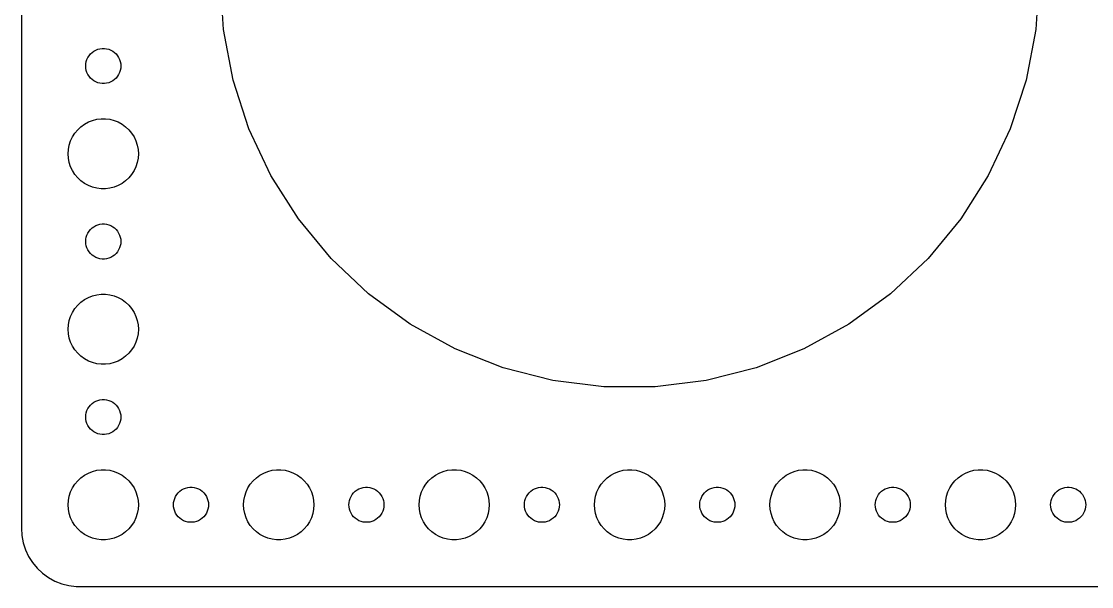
# Model space of a CAD drawing. Header units: metres. Extents: x -127 to 127, y 62 to 280.
# Drawn here: x -127 to -35.5, y 176 to 224.3 of the extents above; entities that cross this region are included whole.
import ezdxf

# ---------------------------------------------------------------- set-up
doc = ezdxf.new("R2010")
doc.units = ezdxf.units.M

msp = doc.modelspace()

# ---------------------------------------------------------------- linework, layer by layer
for p, q in [((-127, 275), (-127, 181)), ((-109.724, 223.613), (-110, 228)), ((-40, 228), (-40.276, 223.613)), ((-108.9, 219.296), (-109.724, 223.613)), ((-40.276, 223.613), (-41.0996, 219.296)), ((-121.214, 221.382), (-121.093, 221.527)), ((-121.093, 221.527), (-120.956, 221.656)), ((-120.956, 221.656), (-120.804, 221.766)), ((-120.804, 221.766), (-120.639, 221.857)), ((-120.639, 221.857), (-120.464, 221.927)), ((-120.464, 221.927), (-120.281, 221.973)), ((-120.281, 221.973), (-120.094, 221.997)), ((-120.094, 221.997), (-119.906, 221.997)), ((-119.906, 221.997), (-119.719, 221.973)), ((-119.719, 221.973), (-119.536, 221.927)), ((-119.536, 221.927), (-119.361, 221.857)), ((-119.361, 221.857), (-119.196, 221.766)), ((-119.196, 221.766), (-119.044, 221.656)), ((-119.044, 221.656), (-118.907, 221.527)), ((-118.907, 221.527), (-118.786, 221.382)), ((-121.5, 220.5), (-121.488, 220.688)), ((-121.488, 220.688), (-121.453, 220.873)), ((-121.453, 220.873), (-121.395, 221.052)), ((-121.395, 221.052), (-121.314, 221.223)), ((-121.314, 221.223), (-121.214, 221.382)), ((-118.786, 221.382), (-118.686, 221.223)), ((-118.686, 221.223), (-118.605, 221.052)), ((-118.605, 221.052), (-118.547, 220.873)), ((-118.547, 220.873), (-118.512, 220.688)), ((-118.512, 220.688), (-118.5, 220.5)), ((-121.488, 220.312), (-121.5, 220.5)), ((-121.453, 220.127), (-121.488, 220.312)), ((-121.395, 219.948), (-121.453, 220.127)), ((-121.314, 219.777), (-121.395, 219.948)), ((-121.214, 219.618), (-121.314, 219.777)), ((-121.093, 219.473), (-121.214, 219.618)), ((-118.786, 219.618), (-118.907, 219.473)), ((-118.686, 219.777), (-118.786, 219.618)), ((-118.605, 219.948), (-118.686, 219.777)), ((-118.547, 220.127), (-118.605, 219.948)), ((-118.512, 220.312), (-118.547, 220.127)), ((-118.5, 220.5), (-118.512, 220.312)), ((-120.956, 219.344), (-121.093, 219.473)), ((-120.804, 219.234), (-120.956, 219.344)), ((-120.639, 219.143), (-120.804, 219.234)), ((-120.464, 219.073), (-120.639, 219.143)), ((-120.281, 219.027), (-120.464, 219.073)), ((-120.094, 219.003), (-120.281, 219.027)), ((-119.906, 219.003), (-120.094, 219.003)), ((-119.719, 219.027), (-119.906, 219.003)), ((-119.536, 219.073), (-119.719, 219.027)), ((-119.361, 219.143), (-119.536, 219.073)), ((-119.196, 219.234), (-119.361, 219.143)), ((-119.044, 219.344), (-119.196, 219.234)), ((-118.907, 219.473), (-119.044, 219.344)), ((-107.542, 215.116), (-108.9, 219.296)), ((-41.0996, 219.296), (-42.4578, 215.116)), ((-120.927, 215.853), (-120.562, 215.947)), ((-120.562, 215.947), (-120.188, 215.994)), ((-120.188, 215.994), (-119.812, 215.994)), ((-119.812, 215.994), (-119.438, 215.947)), ((-119.438, 215.947), (-119.073, 215.853)), ((-122.427, 214.763), (-122.187, 215.054)), ((-122.187, 215.054), (-121.912, 215.312)), ((-121.912, 215.312), (-121.607, 215.533)), ((-121.607, 215.533), (-121.277, 215.714)), ((-121.277, 215.714), (-120.927, 215.853)), ((-119.073, 215.853), (-118.723, 215.714)), ((-118.723, 215.714), (-118.393, 215.533)), ((-118.393, 215.533), (-118.088, 215.312)), ((-118.088, 215.312), (-117.813, 215.054)), ((-117.813, 215.054), (-117.573, 214.763)), ((-105.671, 211.139), (-107.542, 215.116)), ((-42.4578, 215.116), (-44.3293, 211.139)), ((-122.789, 214.104), (-122.629, 214.445)), ((-122.629, 214.445), (-122.427, 214.763)), ((-117.573, 214.763), (-117.371, 214.445)), ((-117.371, 214.445), (-117.211, 214.104)), ((-123, 213), (-122.976, 213.376)), ((-122.976, 213.376), (-122.906, 213.746)), ((-122.906, 213.746), (-122.789, 214.104)), ((-117.211, 214.104), (-117.094, 213.746)), ((-117.094, 213.746), (-117.024, 213.376)), ((-117.024, 213.376), (-117, 213)), ((-122.976, 212.624), (-123, 213)), ((-122.906, 212.254), (-122.976, 212.624)), ((-117.024, 212.624), (-117.094, 212.254)), ((-117, 213), (-117.024, 212.624)), ((-122.789, 211.896), (-122.906, 212.254)), ((-122.629, 211.555), (-122.789, 211.896)), ((-122.427, 211.237), (-122.629, 211.555)), ((-117.371, 211.555), (-117.573, 211.237)), ((-117.211, 211.896), (-117.371, 211.555)), ((-117.094, 212.254), (-117.211, 211.896)), ((-122.187, 210.946), (-122.427, 211.237)), ((-121.912, 210.688), (-122.187, 210.946)), ((-121.607, 210.467), (-121.912, 210.688)), ((-121.277, 210.286), (-121.607, 210.467)), ((-118.393, 210.467), (-118.723, 210.286)), ((-118.088, 210.688), (-118.393, 210.467)), ((-117.813, 210.946), (-118.088, 210.688)), ((-117.573, 211.237), (-117.813, 210.946)), ((-103.316, 207.428), (-105.671, 211.139)), ((-44.3293, 211.139), (-46.6844, 207.428)), ((-120.927, 210.147), (-121.277, 210.286)), ((-120.562, 210.053), (-120.927, 210.147)), ((-120.188, 210.006), (-120.562, 210.053)), ((-119.812, 210.006), (-120.188, 210.006)), ((-119.438, 210.053), (-119.812, 210.006)), ((-119.073, 210.147), (-119.438, 210.053)), ((-118.723, 210.286), (-119.073, 210.147)), ((-120.804, 206.766), (-120.639, 206.857)), ((-120.639, 206.857), (-120.464, 206.927)), ((-120.464, 206.927), (-120.281, 206.973)), ((-120.281, 206.973), (-120.094, 206.997)), ((-120.094, 206.997), (-119.906, 206.997)), ((-119.906, 206.997), (-119.719, 206.973)), ((-119.719, 206.973), (-119.536, 206.927)), ((-119.536, 206.927), (-119.361, 206.857)), ((-119.361, 206.857), (-119.196, 206.766)), ((-100.514, 204.041), (-103.316, 207.428)), ((-46.6844, 207.428), (-49.4861, 204.041)), ((-121.453, 205.873), (-121.395, 206.052)), ((-121.395, 206.052), (-121.314, 206.223)), ((-121.314, 206.223), (-121.214, 206.382)), ((-121.214, 206.382), (-121.093, 206.527)), ((-121.093, 206.527), (-120.956, 206.656)), ((-120.956, 206.656), (-120.804, 206.766)), ((-119.196, 206.766), (-119.044, 206.656)), ((-119.044, 206.656), (-118.907, 206.527)), ((-118.907, 206.527), (-118.786, 206.382)), ((-118.786, 206.382), (-118.686, 206.223)), ((-118.686, 206.223), (-118.605, 206.052)), ((-118.605, 206.052), (-118.547, 205.873)), ((-121.5, 205.5), (-121.488, 205.688)), ((-121.488, 205.312), (-121.5, 205.5)), ((-121.488, 205.688), (-121.453, 205.873)), ((-121.453, 205.127), (-121.488, 205.312)), ((-121.395, 204.948), (-121.453, 205.127)), ((-118.547, 205.127), (-118.605, 204.948)), ((-118.547, 205.873), (-118.512, 205.688)), ((-118.512, 205.312), (-118.547, 205.127)), ((-118.512, 205.688), (-118.5, 205.5)), ((-118.5, 205.5), (-118.512, 205.312)), ((-121.314, 204.777), (-121.395, 204.948)), ((-121.214, 204.618), (-121.314, 204.777)), ((-121.093, 204.473), (-121.214, 204.618)), ((-120.956, 204.344), (-121.093, 204.473)), ((-120.804, 204.234), (-120.956, 204.344)), ((-120.639, 204.143), (-120.804, 204.234)), ((-120.464, 204.073), (-120.639, 204.143)), ((-120.281, 204.027), (-120.464, 204.073)), ((-119.536, 204.073), (-119.719, 204.027)), ((-119.361, 204.143), (-119.536, 204.073)), ((-119.196, 204.234), (-119.361, 204.143)), ((-119.044, 204.344), (-119.196, 204.234)), ((-118.907, 204.473), (-119.044, 204.344)), ((-118.786, 204.618), (-118.907, 204.473)), ((-118.686, 204.777), (-118.786, 204.618)), ((-118.605, 204.948), (-118.686, 204.777)), ((-120.094, 204.003), (-120.281, 204.027)), ((-119.906, 204.003), (-120.094, 204.003)), ((-119.719, 204.027), (-119.906, 204.003)), ((-97.3098, 201.032), (-100.514, 204.041)), ((-49.4861, 204.041), (-52.6902, 201.032)), ((-121.912, 200.312), (-121.607, 200.533)), ((-121.607, 200.533), (-121.277, 200.714)), ((-121.277, 200.714), (-120.927, 200.853)), ((-120.927, 200.853), (-120.562, 200.947)), ((-120.562, 200.947), (-120.188, 200.994)), ((-120.188, 200.994), (-119.812, 200.994)), ((-119.812, 200.994), (-119.438, 200.947)), ((-119.438, 200.947), (-119.073, 200.853)), ((-119.073, 200.853), (-118.723, 200.714)), ((-118.723, 200.714), (-118.393, 200.533)), ((-118.393, 200.533), (-118.088, 200.312)), ((-93.7539, 198.449), (-97.3098, 201.032)), ((-52.6902, 201.032), (-56.2461, 198.449)), ((-122.629, 199.445), (-122.427, 199.763)), ((-122.427, 199.763), (-122.187, 200.054)), ((-122.187, 200.054), (-121.912, 200.312)), ((-118.088, 200.312), (-117.813, 200.054)), ((-117.813, 200.054), (-117.573, 199.763)), ((-117.573, 199.763), (-117.371, 199.445)), ((-122.976, 198.376), (-122.906, 198.746)), ((-122.906, 198.746), (-122.789, 199.104)), ((-122.789, 199.104), (-122.629, 199.445)), ((-117.371, 199.445), (-117.211, 199.104)), ((-117.211, 199.104), (-117.094, 198.746)), ((-117.094, 198.746), (-117.024, 198.376)), ((-123, 198), (-122.976, 198.376)), ((-122.976, 197.624), (-123, 198)), ((-117.024, 198.376), (-117, 198)), ((-117, 198), (-117.024, 197.624)), ((-89.9023, 196.331), (-93.7539, 198.449)), ((-56.2461, 198.449), (-60.0977, 196.331)), ((-122.906, 197.254), (-122.976, 197.624)), ((-122.789, 196.896), (-122.906, 197.254)), ((-122.629, 196.555), (-122.789, 196.896)), ((-117.211, 196.896), (-117.371, 196.555)), ((-117.094, 197.254), (-117.211, 196.896)), ((-117.024, 197.624), (-117.094, 197.254)), ((-122.427, 196.237), (-122.629, 196.555)), ((-122.187, 195.946), (-122.427, 196.237)), ((-121.912, 195.688), (-122.187, 195.946)), ((-117.813, 195.946), (-118.088, 195.688)), ((-117.573, 196.237), (-117.813, 195.946)), ((-117.371, 196.555), (-117.573, 196.237)), ((-85.8156, 194.713), (-89.9023, 196.331)), ((-60.0977, 196.331), (-64.1844, 194.713)), ((-121.607, 195.467), (-121.912, 195.688)), ((-121.277, 195.286), (-121.607, 195.467)), ((-120.927, 195.147), (-121.277, 195.286)), ((-120.562, 195.053), (-120.927, 195.147)), ((-120.188, 195.006), (-120.562, 195.053)), ((-119.812, 195.006), (-120.188, 195.006)), ((-119.438, 195.053), (-119.812, 195.006)), ((-119.073, 195.147), (-119.438, 195.053)), ((-118.723, 195.286), (-119.073, 195.147)), ((-118.393, 195.467), (-118.723, 195.286)), ((-118.088, 195.688), (-118.393, 195.467)), ((-81.5583, 193.62), (-85.8156, 194.713)), ((-64.1844, 194.713), (-68.4417, 193.62)), ((-77.1977, 193.069), (-81.5583, 193.62)), ((-72.8023, 193.069), (-77.1977, 193.069)), ((-68.4417, 193.62), (-72.8023, 193.069)), ((-121.314, 191.223), (-121.214, 191.382)), ((-121.214, 191.382), (-121.093, 191.527)), ((-121.093, 191.527), (-120.956, 191.656)), ((-120.956, 191.656), (-120.804, 191.766)), ((-120.804, 191.766), (-120.639, 191.857)), ((-120.639, 191.857), (-120.464, 191.927)), ((-120.464, 191.927), (-120.281, 191.973)), ((-120.281, 191.973), (-120.094, 191.997)), ((-120.094, 191.997), (-119.906, 191.997)), ((-119.906, 191.997), (-119.719, 191.973)), ((-119.719, 191.973), (-119.536, 191.927)), ((-119.536, 191.927), (-119.361, 191.857)), ((-119.361, 191.857), (-119.196, 191.766)), ((-119.196, 191.766), (-119.044, 191.656)), ((-119.044, 191.656), (-118.907, 191.527)), ((-118.907, 191.527), (-118.786, 191.382)), ((-118.786, 191.382), (-118.686, 191.223)), ((-121.5, 190.5), (-121.488, 190.688)), ((-121.488, 190.312), (-121.5, 190.5)), ((-121.488, 190.688), (-121.453, 190.873)), ((-121.453, 190.873), (-121.395, 191.052)), ((-121.395, 191.052), (-121.314, 191.223)), ((-118.686, 191.223), (-118.605, 191.052)), ((-118.605, 191.052), (-118.547, 190.873)), ((-118.547, 190.873), (-118.512, 190.688)), ((-118.512, 190.688), (-118.5, 190.5)), ((-118.5, 190.5), (-118.512, 190.312)), ((-121.453, 190.127), (-121.488, 190.312)), ((-121.395, 189.948), (-121.453, 190.127)), ((-121.314, 189.777), (-121.395, 189.948)), ((-121.214, 189.618), (-121.314, 189.777)), ((-121.093, 189.473), (-121.214, 189.618)), ((-120.956, 189.344), (-121.093, 189.473)), ((-118.907, 189.473), (-119.044, 189.344)), ((-118.786, 189.618), (-118.907, 189.473)), ((-118.686, 189.777), (-118.786, 189.618)), ((-118.605, 189.948), (-118.686, 189.777)), ((-118.547, 190.127), (-118.605, 189.948)), ((-118.512, 190.312), (-118.547, 190.127)), ((-120.804, 189.234), (-120.956, 189.344)), ((-120.639, 189.143), (-120.804, 189.234)), ((-120.464, 189.073), (-120.639, 189.143)), ((-120.281, 189.027), (-120.464, 189.073)), ((-120.094, 189.003), (-120.281, 189.027)), ((-119.906, 189.003), (-120.094, 189.003)), ((-119.719, 189.027), (-119.906, 189.003)), ((-119.536, 189.073), (-119.719, 189.027)), ((-119.361, 189.143), (-119.536, 189.073)), ((-119.196, 189.234), (-119.361, 189.143)), ((-119.044, 189.344), (-119.196, 189.234)), ((-121.277, 185.714), (-120.927, 185.853)), ((-120.927, 185.853), (-120.562, 185.947)), ((-120.562, 185.947), (-120.188, 185.994)), ((-120.188, 185.994), (-119.812, 185.994)), ((-119.812, 185.994), (-119.438, 185.947)), ((-119.438, 185.947), (-119.073, 185.853)), ((-119.073, 185.853), (-118.723, 185.714)), ((-106.277, 185.714), (-105.927, 185.853)), ((-105.927, 185.853), (-105.562, 185.947)), ((-105.562, 185.947), (-105.188, 185.994)), ((-105.188, 185.994), (-104.812, 185.994)), ((-104.812, 185.994), (-104.438, 185.947)), ((-104.438, 185.947), (-104.073, 185.853)), ((-104.073, 185.853), (-103.723, 185.714)), ((-91.2773, 185.714), (-90.927, 185.853)), ((-90.927, 185.853), (-90.5621, 185.947)), ((-90.5621, 185.947), (-90.1884, 185.994)), ((-90.1884, 185.994), (-89.8116, 185.994)), ((-89.8116, 185.994), (-89.4379, 185.947)), ((-89.4379, 185.947), (-89.073, 185.853)), ((-89.073, 185.853), (-88.7227, 185.714)), ((-76.2773, 185.714), (-75.927, 185.853)), ((-75.927, 185.853), (-75.5621, 185.947)), ((-75.5621, 185.947), (-75.1884, 185.994)), ((-75.1884, 185.994), (-74.8116, 185.994)), ((-74.8116, 185.994), (-74.4379, 185.947)), ((-74.4379, 185.947), (-74.073, 185.853)), ((-74.073, 185.853), (-73.7227, 185.714)), ((-61.2773, 185.714), (-60.927, 185.853)), ((-60.927, 185.853), (-60.5621, 185.947)), ((-60.5621, 185.947), (-60.1884, 185.994)), ((-60.1884, 185.994), (-59.8116, 185.994)), ((-59.8116, 185.994), (-59.4379, 185.947)), ((-59.4379, 185.947), (-59.0729, 185.853)), ((-59.0729, 185.853), (-58.7227, 185.714)), ((-46.2773, 185.714), (-45.927, 185.853)), ((-45.927, 185.853), (-45.5621, 185.947)), ((-45.5621, 185.947), (-45.1884, 185.994)), ((-45.1884, 185.994), (-44.8116, 185.994)), ((-44.8116, 185.994), (-44.4379, 185.947)), ((-44.4379, 185.947), (-44.0729, 185.853)), ((-44.0729, 185.853), (-43.7227, 185.714)), ((-122.427, 184.763), (-122.187, 185.054)), ((-122.187, 185.054), (-121.912, 185.312)), ((-121.912, 185.312), (-121.607, 185.533)), ((-121.607, 185.533), (-121.277, 185.714)), ((-118.723, 185.714), (-118.393, 185.533)), ((-118.393, 185.533), (-118.088, 185.312)), ((-118.088, 185.312), (-117.813, 185.054)), ((-117.813, 185.054), (-117.573, 184.763)), ((-107.427, 184.763), (-107.187, 185.054)), ((-107.187, 185.054), (-106.912, 185.312)), ((-106.912, 185.312), (-106.607, 185.533)), ((-106.607, 185.533), (-106.277, 185.714)), ((-103.723, 185.714), (-103.393, 185.533)), ((-103.393, 185.533), (-103.088, 185.312)), ((-103.088, 185.312), (-102.813, 185.054)), ((-102.813, 185.054), (-102.573, 184.763)), ((-92.427, 184.763), (-92.1869, 185.054)), ((-92.1869, 185.054), (-91.9123, 185.312)), ((-91.9123, 185.312), (-91.6075, 185.533)), ((-91.6075, 185.533), (-91.2773, 185.714)), ((-88.7227, 185.714), (-88.3925, 185.533)), ((-88.3925, 185.533), (-88.0877, 185.312)), ((-88.0877, 185.312), (-87.8131, 185.054)), ((-87.8131, 185.054), (-87.573, 184.763)), ((-77.427, 184.763), (-77.1869, 185.054)), ((-77.1869, 185.054), (-76.9123, 185.312)), ((-76.9123, 185.312), (-76.6075, 185.533)), ((-76.6075, 185.533), (-76.2773, 185.714)), ((-73.7227, 185.714), (-73.3925, 185.533)), ((-73.3925, 185.533), (-73.0877, 185.312)), ((-73.0877, 185.312), (-72.8131, 185.054)), ((-72.8131, 185.054), (-72.573, 184.763)), ((-62.427, 184.763), (-62.1869, 185.054)), ((-62.1869, 185.054), (-61.9123, 185.312)), ((-61.9123, 185.312), (-61.6075, 185.533)), ((-61.6075, 185.533), (-61.2773, 185.714)), ((-58.7227, 185.714), (-58.3925, 185.533)), ((-58.3925, 185.533), (-58.0877, 185.312)), ((-58.0877, 185.312), (-57.8131, 185.054)), ((-57.8131, 185.054), (-57.5729, 184.763)), ((-47.427, 184.763), (-47.1869, 185.054)), ((-47.1869, 185.054), (-46.9123, 185.312)), ((-46.9123, 185.312), (-46.6075, 185.533)), ((-46.6075, 185.533), (-46.2773, 185.714)), ((-43.7227, 185.714), (-43.3925, 185.533)), ((-43.3925, 185.533), (-43.0877, 185.312)), ((-43.0877, 185.312), (-42.8131, 185.054)), ((-42.8131, 185.054), (-42.5729, 184.763)), ((-122.906, 183.746), (-122.789, 184.104)), ((-122.789, 184.104), (-122.629, 184.445)), ((-122.629, 184.445), (-122.427, 184.763)), ((-117.573, 184.763), (-117.371, 184.445)), ((-117.371, 184.445), (-117.211, 184.104)), ((-117.211, 184.104), (-117.094, 183.746)), ((-113.714, 183.882), (-113.593, 184.027)), ((-113.593, 184.027), (-113.456, 184.156)), ((-113.456, 184.156), (-113.304, 184.266)), ((-113.304, 184.266), (-113.139, 184.357)), ((-113.139, 184.357), (-112.964, 184.427)), ((-112.964, 184.427), (-112.781, 184.473)), ((-112.781, 184.473), (-112.594, 184.497)), ((-112.594, 184.497), (-112.406, 184.497)), ((-112.406, 184.497), (-112.219, 184.473)), ((-112.219, 184.473), (-112.036, 184.427)), ((-112.036, 184.427), (-111.861, 184.357)), ((-111.861, 184.357), (-111.696, 184.266)), ((-111.696, 184.266), (-111.544, 184.156)), ((-111.544, 184.156), (-111.407, 184.027)), ((-111.407, 184.027), (-111.286, 183.882)), ((-107.906, 183.746), (-107.789, 184.104)), ((-107.789, 184.104), (-107.629, 184.445)), ((-107.629, 184.445), (-107.427, 184.763)), ((-102.573, 184.763), (-102.371, 184.445)), ((-102.371, 184.445), (-102.211, 184.104)), ((-102.211, 184.104), (-102.094, 183.746)), ((-98.7135, 183.882), (-98.5934, 184.027)), ((-98.5934, 184.027), (-98.4561, 184.156)), ((-98.4561, 184.156), (-98.3037, 184.266)), ((-98.3037, 184.266), (-98.1387, 184.357)), ((-98.1387, 184.357), (-97.9635, 184.427)), ((-97.9635, 184.427), (-97.7811, 184.473)), ((-97.7811, 184.473), (-97.5942, 184.497)), ((-97.5942, 184.497), (-97.4058, 184.497)), ((-97.4058, 184.497), (-97.2189, 184.473)), ((-97.2189, 184.473), (-97.0365, 184.427)), ((-97.0365, 184.427), (-96.8613, 184.357)), ((-96.8613, 184.357), (-96.6963, 184.266)), ((-96.6963, 184.266), (-96.5439, 184.156)), ((-96.5439, 184.156), (-96.4065, 184.027)), ((-96.4065, 184.027), (-96.2865, 183.882)), ((-92.9057, 183.746), (-92.7893, 184.104)), ((-92.7893, 184.104), (-92.6289, 184.445)), ((-92.6289, 184.445), (-92.427, 184.763)), ((-87.573, 184.763), (-87.3711, 184.445)), ((-87.3711, 184.445), (-87.2107, 184.104)), ((-87.2107, 184.104), (-87.0943, 183.746)), ((-83.7135, 183.882), (-83.5934, 184.027)), ((-83.5934, 184.027), (-83.4561, 184.156)), ((-83.4561, 184.156), (-83.3037, 184.266)), ((-83.3037, 184.266), (-83.1387, 184.357)), ((-83.1387, 184.357), (-82.9635, 184.427)), ((-82.9635, 184.427), (-82.7811, 184.473)), ((-82.7811, 184.473), (-82.5942, 184.497)), ((-82.5942, 184.497), (-82.4058, 184.497)), ((-82.4058, 184.497), (-82.2189, 184.473)), ((-82.2189, 184.473), (-82.0365, 184.427)), ((-82.0365, 184.427), (-81.8613, 184.357)), ((-81.8613, 184.357), (-81.6963, 184.266)), ((-81.6963, 184.266), (-81.5439, 184.156)), ((-81.5439, 184.156), (-81.4065, 184.027)), ((-81.4065, 184.027), (-81.2865, 183.882)), ((-77.9057, 183.746), (-77.7893, 184.104)), ((-77.7893, 184.104), (-77.6289, 184.445)), ((-77.6289, 184.445), (-77.427, 184.763)), ((-72.573, 184.763), (-72.3711, 184.445)), ((-72.3711, 184.445), (-72.2107, 184.104)), ((-72.2107, 184.104), (-72.0943, 183.746)), ((-68.7135, 183.882), (-68.5934, 184.027)), ((-68.5934, 184.027), (-68.4561, 184.156)), ((-68.4561, 184.156), (-68.3037, 184.266)), ((-68.3037, 184.266), (-68.1387, 184.357)), ((-68.1387, 184.357), (-67.9635, 184.427)), ((-67.9635, 184.427), (-67.7811, 184.473)), ((-67.7811, 184.473), (-67.5942, 184.497)), ((-67.5942, 184.497), (-67.4058, 184.497)), ((-67.4058, 184.497), (-67.2189, 184.473)), ((-67.2189, 184.473), (-67.0365, 184.427)), ((-67.0365, 184.427), (-66.8613, 184.357)), ((-66.8613, 184.357), (-66.6963, 184.266)), ((-66.6963, 184.266), (-66.5439, 184.156)), ((-66.5439, 184.156), (-66.4065, 184.027)), ((-66.4065, 184.027), (-66.2865, 183.882)), ((-62.9057, 183.746), (-62.7893, 184.104)), ((-62.7893, 184.104), (-62.6289, 184.445)), ((-62.6289, 184.445), (-62.427, 184.763)), ((-57.5729, 184.763), (-57.3711, 184.445)), ((-57.3711, 184.445), (-57.2107, 184.104)), ((-57.2107, 184.104), (-57.0942, 183.746)), ((-53.7135, 183.882), (-53.5934, 184.027)), ((-53.5934, 184.027), (-53.4561, 184.156)), ((-53.4561, 184.156), (-53.3037, 184.266)), ((-53.3037, 184.266), (-53.1387, 184.357)), ((-53.1387, 184.357), (-52.9635, 184.427)), ((-52.9635, 184.427), (-52.7811, 184.473)), ((-52.7811, 184.473), (-52.5942, 184.497)), ((-52.5942, 184.497), (-52.4058, 184.497)), ((-52.4058, 184.497), (-52.2189, 184.473)), ((-52.2189, 184.473), (-52.0365, 184.427)), ((-52.0365, 184.427), (-51.8613, 184.357)), ((-51.8613, 184.357), (-51.6963, 184.266)), ((-51.6963, 184.266), (-51.5439, 184.156)), ((-51.5439, 184.156), (-51.4065, 184.027)), ((-51.4065, 184.027), (-51.2865, 183.882)), ((-47.9057, 183.746), (-47.7893, 184.104)), ((-47.7893, 184.104), (-47.6289, 184.445)), ((-47.6289, 184.445), (-47.427, 184.763)), ((-42.5729, 184.763), (-42.3711, 184.445)), ((-42.3711, 184.445), (-42.2107, 184.104)), ((-42.2107, 184.104), (-42.0942, 183.746)), ((-38.7135, 183.882), (-38.5934, 184.027)), ((-38.5934, 184.027), (-38.4561, 184.156)), ((-38.4561, 184.156), (-38.3037, 184.266)), ((-38.3037, 184.266), (-38.1387, 184.357)), ((-38.1387, 184.357), (-37.9635, 184.427)), ((-37.9635, 184.427), (-37.7811, 184.473)), ((-37.7811, 184.473), (-37.5942, 184.497)), ((-37.5942, 184.497), (-37.4058, 184.497)), ((-37.4058, 184.497), (-37.2189, 184.473)), ((-37.2189, 184.473), (-37.0365, 184.427)), ((-37.0365, 184.427), (-36.8613, 184.357)), ((-36.8613, 184.357), (-36.6963, 184.266)), ((-36.6963, 184.266), (-36.5439, 184.156)), ((-36.5439, 184.156), (-36.4065, 184.027)), ((-36.4065, 184.027), (-36.2865, 183.882)), ((-123, 183), (-122.976, 183.376)), ((-122.976, 182.624), (-123, 183)), ((-122.976, 183.376), (-122.906, 183.746)), ((-117.094, 183.746), (-117.024, 183.376)), ((-117.024, 183.376), (-117, 183)), ((-117, 183), (-117.024, 182.624)), ((-114, 183), (-113.988, 183.188)), ((-113.988, 182.812), (-114, 183)), ((-113.988, 183.188), (-113.953, 183.373)), ((-113.953, 183.373), (-113.895, 183.552)), ((-113.895, 183.552), (-113.814, 183.723)), ((-113.814, 183.723), (-113.714, 183.882)), ((-111.286, 183.882), (-111.186, 183.723)), ((-111.186, 183.723), (-111.105, 183.552)), ((-111.105, 183.552), (-111.047, 183.373)), ((-111.047, 183.373), (-111.012, 183.188)), ((-111.012, 183.188), (-111, 183)), ((-111, 183), (-111.012, 182.812)), ((-108, 183), (-107.976, 183.376)), ((-107.976, 182.624), (-108, 183)), ((-107.976, 183.376), (-107.906, 183.746)), ((-102.094, 183.746), (-102.024, 183.376)), ((-102.024, 183.376), (-102, 183)), ((-102, 183), (-102.024, 182.624)), ((-99, 183), (-98.9882, 183.188)), ((-98.9882, 182.812), (-99, 183)), ((-98.9882, 183.188), (-98.9529, 183.373)), ((-98.9529, 183.373), (-98.8947, 183.552)), ((-98.8947, 183.552), (-98.8145, 183.723)), ((-98.8145, 183.723), (-98.7135, 183.882)), ((-96.2865, 183.882), (-96.1855, 183.723)), ((-96.1855, 183.723), (-96.1053, 183.552)), ((-96.1053, 183.552), (-96.0471, 183.373)), ((-96.0471, 183.373), (-96.0118, 183.188)), ((-96.0118, 183.188), (-96, 183)), ((-96, 183), (-96.0118, 182.812)), ((-93, 183), (-92.9763, 183.376)), ((-92.9763, 182.624), (-93, 183)), ((-92.9763, 183.376), (-92.9057, 183.746)), ((-87.0943, 183.746), (-87.0237, 183.376)), ((-87.0237, 183.376), (-87, 183)), ((-87, 183), (-87.0237, 182.624)), ((-84, 183), (-83.9882, 183.188)), ((-83.9882, 182.812), (-84, 183)), ((-83.9882, 183.188), (-83.9529, 183.373)), ((-83.9529, 183.373), (-83.8947, 183.552)), ((-83.8947, 183.552), (-83.8145, 183.723)), ((-83.8145, 183.723), (-83.7135, 183.882)), ((-81.2865, 183.882), (-81.1855, 183.723)), ((-81.1855, 183.723), (-81.1053, 183.552)), ((-81.1053, 183.552), (-81.0471, 183.373)), ((-81.0471, 183.373), (-81.0118, 183.188)), ((-81.0118, 183.188), (-81, 183)), ((-81, 183), (-81.0118, 182.812)), ((-78, 183), (-77.9763, 183.376)), ((-77.9763, 182.624), (-78, 183)), ((-77.9763, 183.376), (-77.9057, 183.746)), ((-72.0943, 183.746), (-72.0237, 183.376)), ((-72.0237, 183.376), (-72, 183)), ((-72, 183), (-72.0237, 182.624)), ((-69, 183), (-68.9882, 183.188)), ((-68.9882, 182.812), (-69, 183)), ((-68.9882, 183.188), (-68.9529, 183.373)), ((-68.9529, 183.373), (-68.8947, 183.552)), ((-68.8947, 183.552), (-68.8145, 183.723)), ((-68.8145, 183.723), (-68.7135, 183.882)), ((-66.2865, 183.882), (-66.1855, 183.723)), ((-66.1855, 183.723), (-66.1053, 183.552)), ((-66.1053, 183.552), (-66.0471, 183.373)), ((-66.0471, 183.373), (-66.0118, 183.188)), ((-66.0118, 183.188), (-66, 183)), ((-66, 183), (-66.0118, 182.812)), ((-63, 183), (-62.9763, 183.376)), ((-62.9763, 182.624), (-63, 183)), ((-62.9763, 183.376), (-62.9057, 183.746)), ((-57.0942, 183.746), (-57.0237, 183.376)), ((-57.0237, 183.376), (-57, 183)), ((-57, 183), (-57.0237, 182.624)), ((-54, 183), (-53.9882, 183.188)), ((-53.9882, 182.812), (-54, 183)), ((-53.9882, 183.188), (-53.9529, 183.373)), ((-53.9529, 183.373), (-53.8947, 183.552)), ((-53.8947, 183.552), (-53.8145, 183.723)), ((-53.8145, 183.723), (-53.7135, 183.882)), ((-51.2865, 183.882), (-51.1855, 183.723)), ((-51.1855, 183.723), (-51.1053, 183.552)), ((-51.1053, 183.552), (-51.0471, 183.373)), ((-51.0471, 183.373), (-51.0118, 183.188)), ((-51.0118, 183.188), (-51, 183)), ((-51, 183), (-51.0118, 182.812)), ((-48, 183), (-47.9763, 183.376)), ((-47.9763, 182.624), (-48, 183)), ((-47.9763, 183.376), (-47.9057, 183.746)), ((-42.0942, 183.746), (-42.0237, 183.376)), ((-42.0237, 183.376), (-42, 183)), ((-42, 183), (-42.0237, 182.624)), ((-39, 183), (-38.9882, 183.188)), ((-38.9882, 182.812), (-39, 183)), ((-38.9882, 183.188), (-38.9529, 183.373)), ((-38.9529, 183.373), (-38.8947, 183.552)), ((-38.8947, 183.552), (-38.8145, 183.723)), ((-38.8145, 183.723), (-38.7135, 183.882)), ((-36.2865, 183.882), (-36.1855, 183.723)), ((-36.1855, 183.723), (-36.1053, 183.552)), ((-36.1053, 183.552), (-36.0471, 183.373)), ((-36.0471, 183.373), (-36.0118, 183.188)), ((-36.0118, 183.188), (-36, 183)), ((-36, 183), (-36.0118, 182.812)), ((-122.906, 182.254), (-122.976, 182.624)), ((-122.789, 181.896), (-122.906, 182.254)), ((-117.094, 182.254), (-117.211, 181.896)), ((-117.024, 182.624), (-117.094, 182.254)), ((-113.953, 182.627), (-113.988, 182.812)), ((-113.895, 182.448), (-113.953, 182.627)), ((-113.814, 182.277), (-113.895, 182.448)), ((-113.714, 182.118), (-113.814, 182.277)), ((-113.593, 181.973), (-113.714, 182.118)), ((-111.286, 182.118), (-111.407, 181.973)), ((-111.186, 182.277), (-111.286, 182.118)), ((-111.105, 182.448), (-111.186, 182.277)), ((-111.047, 182.627), (-111.105, 182.448)), ((-111.012, 182.812), (-111.047, 182.627)), ((-107.906, 182.254), (-107.976, 182.624)), ((-107.789, 181.896), (-107.906, 182.254)), ((-102.094, 182.254), (-102.211, 181.896)), ((-102.024, 182.624), (-102.094, 182.254)), ((-98.9529, 182.627), (-98.9882, 182.812)), ((-98.8947, 182.448), (-98.9529, 182.627)), ((-98.8145, 182.277), (-98.8947, 182.448)), ((-98.7135, 182.118), (-98.8145, 182.277)), ((-98.5934, 181.973), (-98.7135, 182.118)), ((-96.2865, 182.118), (-96.4065, 181.973)), ((-96.1855, 182.277), (-96.2865, 182.118)), ((-96.1053, 182.448), (-96.1855, 182.277)), ((-96.0471, 182.627), (-96.1053, 182.448)), ((-96.0118, 182.812), (-96.0471, 182.627)), ((-92.9057, 182.254), (-92.9763, 182.624)), ((-92.7893, 181.896), (-92.9057, 182.254)), ((-87.0943, 182.254), (-87.2107, 181.896)), ((-87.0237, 182.624), (-87.0943, 182.254)), ((-83.9529, 182.627), (-83.9882, 182.812)), ((-83.8947, 182.448), (-83.9529, 182.627)), ((-83.8145, 182.277), (-83.8947, 182.448)), ((-83.7135, 182.118), (-83.8145, 182.277)), ((-83.5934, 181.973), (-83.7135, 182.118)), ((-81.2865, 182.118), (-81.4065, 181.973)), ((-81.1855, 182.277), (-81.2865, 182.118)), ((-81.1053, 182.448), (-81.1855, 182.277)), ((-81.0471, 182.627), (-81.1053, 182.448)), ((-81.0118, 182.812), (-81.0471, 182.627)), ((-77.9057, 182.254), (-77.9763, 182.624)), ((-77.7893, 181.896), (-77.9057, 182.254)), ((-72.0943, 182.254), (-72.2107, 181.896)), ((-72.0237, 182.624), (-72.0943, 182.254)), ((-68.9529, 182.627), (-68.9882, 182.812)), ((-68.8947, 182.448), (-68.9529, 182.627)), ((-68.8145, 182.277), (-68.8947, 182.448)), ((-68.7135, 182.118), (-68.8145, 182.277)), ((-68.5934, 181.973), (-68.7135, 182.118)), ((-66.2865, 182.118), (-66.4065, 181.973)), ((-66.1855, 182.277), (-66.2865, 182.118)), ((-66.1053, 182.448), (-66.1855, 182.277)), ((-66.0471, 182.627), (-66.1053, 182.448)), ((-66.0118, 182.812), (-66.0471, 182.627)), ((-62.9057, 182.254), (-62.9763, 182.624)), ((-62.7893, 181.896), (-62.9057, 182.254)), ((-57.0942, 182.254), (-57.2107, 181.896)), ((-57.0237, 182.624), (-57.0942, 182.254)), ((-53.9529, 182.627), (-53.9882, 182.812)), ((-53.8947, 182.448), (-53.9529, 182.627)), ((-53.8145, 182.277), (-53.8947, 182.448)), ((-53.7135, 182.118), (-53.8145, 182.277)), ((-53.5934, 181.973), (-53.7135, 182.118)), ((-51.2865, 182.118), (-51.4065, 181.973)), ((-51.1855, 182.277), (-51.2865, 182.118)), ((-51.1053, 182.448), (-51.1855, 182.277)), ((-51.0471, 182.627), (-51.1053, 182.448)), ((-51.0118, 182.812), (-51.0471, 182.627)), ((-47.9057, 182.254), (-47.9763, 182.624)), ((-47.7893, 181.896), (-47.9057, 182.254)), ((-42.0942, 182.254), (-42.2107, 181.896)), ((-42.0237, 182.624), (-42.0942, 182.254)), ((-38.9529, 182.627), (-38.9882, 182.812)), ((-38.8947, 182.448), (-38.9529, 182.627)), ((-38.8145, 182.277), (-38.8947, 182.448)), ((-38.7135, 182.118), (-38.8145, 182.277)), ((-38.5934, 181.973), (-38.7135, 182.118)), ((-36.2865, 182.118), (-36.4065, 181.973)), ((-36.1855, 182.277), (-36.2865, 182.118)), ((-36.1053, 182.448), (-36.1855, 182.277)), ((-36.0471, 182.627), (-36.1053, 182.448)), ((-36.0118, 182.812), (-36.0471, 182.627)), ((-122.629, 181.555), (-122.789, 181.896)), ((-122.427, 181.237), (-122.629, 181.555)), ((-122.187, 180.946), (-122.427, 181.237)), ((-117.573, 181.237), (-117.813, 180.946)), ((-117.371, 181.555), (-117.573, 181.237)), ((-117.211, 181.896), (-117.371, 181.555)), ((-113.456, 181.844), (-113.593, 181.973)), ((-113.304, 181.734), (-113.456, 181.844)), ((-113.139, 181.643), (-113.304, 181.734)), ((-112.964, 181.573), (-113.139, 181.643)), ((-112.781, 181.527), (-112.964, 181.573)), ((-112.594, 181.503), (-112.781, 181.527)), ((-112.406, 181.503), (-112.594, 181.503)), ((-112.219, 181.527), (-112.406, 181.503)), ((-112.036, 181.573), (-112.219, 181.527)), ((-111.861, 181.643), (-112.036, 181.573)), ((-111.696, 181.734), (-111.861, 181.643)), ((-111.544, 181.844), (-111.696, 181.734)), ((-111.407, 181.973), (-111.544, 181.844)), ((-107.629, 181.555), (-107.789, 181.896)), ((-107.427, 181.237), (-107.629, 181.555)), ((-107.187, 180.946), (-107.427, 181.237)), ((-102.573, 181.237), (-102.813, 180.946)), ((-102.371, 181.555), (-102.573, 181.237)), ((-102.211, 181.896), (-102.371, 181.555)), ((-98.4561, 181.844), (-98.5934, 181.973)), ((-98.3037, 181.734), (-98.4561, 181.844)), ((-98.1387, 181.643), (-98.3037, 181.734)), ((-97.9635, 181.573), (-98.1387, 181.643)), ((-97.7811, 181.527), (-97.9635, 181.573)), ((-97.5942, 181.503), (-97.7811, 181.527)), ((-97.4058, 181.503), (-97.5942, 181.503)), ((-97.2189, 181.527), (-97.4058, 181.503)), ((-97.0365, 181.573), (-97.2189, 181.527)), ((-96.8613, 181.643), (-97.0365, 181.573)), ((-96.6963, 181.734), (-96.8613, 181.643)), ((-96.5439, 181.844), (-96.6963, 181.734)), ((-96.4065, 181.973), (-96.5439, 181.844)), ((-92.6289, 181.555), (-92.7893, 181.896)), ((-92.427, 181.237), (-92.6289, 181.555)), ((-92.1869, 180.946), (-92.427, 181.237)), ((-87.573, 181.237), (-87.8131, 180.946)), ((-87.3711, 181.555), (-87.573, 181.237)), ((-87.2107, 181.896), (-87.3711, 181.555)), ((-83.4561, 181.844), (-83.5934, 181.973)), ((-83.3037, 181.734), (-83.4561, 181.844)), ((-83.1387, 181.643), (-83.3037, 181.734)), ((-82.9635, 181.573), (-83.1387, 181.643)), ((-82.7811, 181.527), (-82.9635, 181.573)), ((-82.5942, 181.503), (-82.7811, 181.527)), ((-82.4058, 181.503), (-82.5942, 181.503)), ((-82.2189, 181.527), (-82.4058, 181.503)), ((-82.0365, 181.573), (-82.2189, 181.527)), ((-81.8613, 181.643), (-82.0365, 181.573)), ((-81.6963, 181.734), (-81.8613, 181.643)), ((-81.5439, 181.844), (-81.6963, 181.734)), ((-81.4065, 181.973), (-81.5439, 181.844)), ((-77.6289, 181.555), (-77.7893, 181.896)), ((-77.427, 181.237), (-77.6289, 181.555)), ((-77.1869, 180.946), (-77.427, 181.237)), ((-72.573, 181.237), (-72.8131, 180.946)), ((-72.3711, 181.555), (-72.573, 181.237)), ((-72.2107, 181.896), (-72.3711, 181.555)), ((-68.4561, 181.844), (-68.5934, 181.973)), ((-68.3037, 181.734), (-68.4561, 181.844)), ((-68.1387, 181.643), (-68.3037, 181.734)), ((-67.9635, 181.573), (-68.1387, 181.643)), ((-67.7811, 181.527), (-67.9635, 181.573)), ((-67.5942, 181.503), (-67.7811, 181.527)), ((-67.4058, 181.503), (-67.5942, 181.503)), ((-67.2189, 181.527), (-67.4058, 181.503)), ((-67.0365, 181.573), (-67.2189, 181.527)), ((-66.8613, 181.643), (-67.0365, 181.573)), ((-66.6963, 181.734), (-66.8613, 181.643)), ((-66.5439, 181.844), (-66.6963, 181.734)), ((-66.4065, 181.973), (-66.5439, 181.844)), ((-62.6289, 181.555), (-62.7893, 181.896)), ((-62.427, 181.237), (-62.6289, 181.555)), ((-62.1869, 180.946), (-62.427, 181.237)), ((-57.5729, 181.237), (-57.8131, 180.946)), ((-57.3711, 181.555), (-57.5729, 181.237)), ((-57.2107, 181.896), (-57.3711, 181.555)), ((-53.4561, 181.844), (-53.5934, 181.973)), ((-53.3037, 181.734), (-53.4561, 181.844)), ((-53.1387, 181.643), (-53.3037, 181.734)), ((-52.9635, 181.573), (-53.1387, 181.643)), ((-52.7811, 181.527), (-52.9635, 181.573)), ((-52.5942, 181.503), (-52.7811, 181.527)), ((-52.4058, 181.503), (-52.5942, 181.503)), ((-52.2189, 181.527), (-52.4058, 181.503)), ((-52.0365, 181.573), (-52.2189, 181.527)), ((-51.8613, 181.643), (-52.0365, 181.573)), ((-51.6963, 181.734), (-51.8613, 181.643)), ((-51.5439, 181.844), (-51.6963, 181.734)), ((-51.4065, 181.973), (-51.5439, 181.844)), ((-47.6289, 181.555), (-47.7893, 181.896)), ((-47.427, 181.237), (-47.6289, 181.555)), ((-47.1869, 180.946), (-47.427, 181.237)), ((-42.5729, 181.237), (-42.8131, 180.946)), ((-42.3711, 181.555), (-42.5729, 181.237)), ((-42.2107, 181.896), (-42.3711, 181.555)), ((-38.4561, 181.844), (-38.5934, 181.973)), ((-38.3037, 181.734), (-38.4561, 181.844)), ((-38.1387, 181.643), (-38.3037, 181.734)), ((-37.9635, 181.573), (-38.1387, 181.643)), ((-37.7811, 181.527), (-37.9635, 181.573)), ((-37.5942, 181.503), (-37.7811, 181.527)), ((-37.4058, 181.503), (-37.5942, 181.503)), ((-37.2189, 181.527), (-37.4058, 181.503)), ((-37.0365, 181.573), (-37.2189, 181.527)), ((-36.8613, 181.643), (-37.0365, 181.573)), ((-36.6963, 181.734), (-36.8613, 181.643)), ((-36.5439, 181.844), (-36.6963, 181.734)), ((-36.4065, 181.973), (-36.5439, 181.844)), ((-127, 181), (-126.961, 180.373)), ((-126.961, 180.373), (-126.843, 179.757)), ((-121.912, 180.688), (-122.187, 180.946)), ((-121.607, 180.467), (-121.912, 180.688)), ((-121.277, 180.286), (-121.607, 180.467)), ((-120.927, 180.147), (-121.277, 180.286)), ((-118.723, 180.286), (-119.073, 180.147)), ((-118.393, 180.467), (-118.723, 180.286)), ((-118.088, 180.688), (-118.393, 180.467)), ((-117.813, 180.946), (-118.088, 180.688)), ((-106.912, 180.688), (-107.187, 180.946)), ((-106.607, 180.467), (-106.912, 180.688)), ((-106.277, 180.286), (-106.607, 180.467)), ((-105.927, 180.147), (-106.277, 180.286)), ((-103.723, 180.286), (-104.073, 180.147)), ((-103.393, 180.467), (-103.723, 180.286)), ((-103.088, 180.688), (-103.393, 180.467)), ((-102.813, 180.946), (-103.088, 180.688)), ((-91.9123, 180.688), (-92.1869, 180.946)), ((-91.6075, 180.467), (-91.9123, 180.688)), ((-91.2773, 180.286), (-91.6075, 180.467)), ((-90.927, 180.147), (-91.2773, 180.286)), ((-88.7227, 180.286), (-89.073, 180.147)), ((-88.3925, 180.467), (-88.7227, 180.286)), ((-88.0877, 180.688), (-88.3925, 180.467)), ((-87.8131, 180.946), (-88.0877, 180.688)), ((-76.9123, 180.688), (-77.1869, 180.946)), ((-76.6075, 180.467), (-76.9123, 180.688)), ((-76.2773, 180.286), (-76.6075, 180.467)), ((-75.927, 180.147), (-76.2773, 180.286)), ((-73.7227, 180.286), (-74.073, 180.147)), ((-73.3925, 180.467), (-73.7227, 180.286)), ((-73.0877, 180.688), (-73.3925, 180.467)), ((-72.8131, 180.946), (-73.0877, 180.688)), ((-61.9123, 180.688), (-62.1869, 180.946)), ((-61.6075, 180.467), (-61.9123, 180.688)), ((-61.2773, 180.286), (-61.6075, 180.467)), ((-60.927, 180.147), (-61.2773, 180.286)), ((-58.7227, 180.286), (-59.0729, 180.147)), ((-58.3925, 180.467), (-58.7227, 180.286)), ((-58.0877, 180.688), (-58.3925, 180.467)), ((-57.8131, 180.946), (-58.0877, 180.688)), ((-46.9123, 180.688), (-47.1869, 180.946)), ((-46.6075, 180.467), (-46.9123, 180.688)), ((-46.2773, 180.286), (-46.6075, 180.467)), ((-45.927, 180.147), (-46.2773, 180.286)), ((-43.7227, 180.286), (-44.0729, 180.147)), ((-43.3925, 180.467), (-43.7227, 180.286)), ((-43.0877, 180.688), (-43.3925, 180.467)), ((-42.8131, 180.946), (-43.0877, 180.688)), ((-126.843, 179.757), (-126.649, 179.159)), ((-120.562, 180.053), (-120.927, 180.147)), ((-120.188, 180.006), (-120.562, 180.053)), ((-119.812, 180.006), (-120.188, 180.006)), ((-119.438, 180.053), (-119.812, 180.006)), ((-119.073, 180.147), (-119.438, 180.053)), ((-105.562, 180.053), (-105.927, 180.147)), ((-105.188, 180.006), (-105.562, 180.053)), ((-104.812, 180.006), (-105.188, 180.006)), ((-104.438, 180.053), (-104.812, 180.006)), ((-104.073, 180.147), (-104.438, 180.053)), ((-90.5621, 180.053), (-90.927, 180.147)), ((-90.1884, 180.006), (-90.5621, 180.053)), ((-89.8116, 180.006), (-90.1884, 180.006)), ((-89.4379, 180.053), (-89.8116, 180.006)), ((-89.073, 180.147), (-89.4379, 180.053)), ((-75.5621, 180.053), (-75.927, 180.147)), ((-75.1884, 180.006), (-75.5621, 180.053)), ((-74.8116, 180.006), (-75.1884, 180.006)), ((-74.4379, 180.053), (-74.8116, 180.006)), ((-74.073, 180.147), (-74.4379, 180.053)), ((-60.5621, 180.053), (-60.927, 180.147)), ((-60.1884, 180.006), (-60.5621, 180.053)), ((-59.8116, 180.006), (-60.1884, 180.006)), ((-59.4379, 180.053), (-59.8116, 180.006)), ((-59.0729, 180.147), (-59.4379, 180.053)), ((-45.5621, 180.053), (-45.927, 180.147)), ((-45.1884, 180.006), (-45.5621, 180.053)), ((-44.8116, 180.006), (-45.1884, 180.006)), ((-44.4379, 180.053), (-44.8116, 180.006)), ((-44.0729, 180.147), (-44.4379, 180.053)), ((-126.649, 179.159), (-126.382, 178.591)), ((-126.382, 178.591), (-126.045, 178.061)), ((-126.045, 178.061), (-125.645, 177.577)), ((-125.645, 177.577), (-125.187, 177.147)), ((-125.187, 177.147), (-124.679, 176.778)), ((-124.679, 176.778), (-124.129, 176.476)), ((-124.129, 176.476), (-123.545, 176.245)), ((-123.545, 176.245), (-122.937, 176.089)), ((-122.937, 176.089), (-122.314, 176.01)), ((-122.314, 176.01), (122.314, 176.01))]:
    msp.add_line(p, q)

doc.saveas('drawing.dxf')
